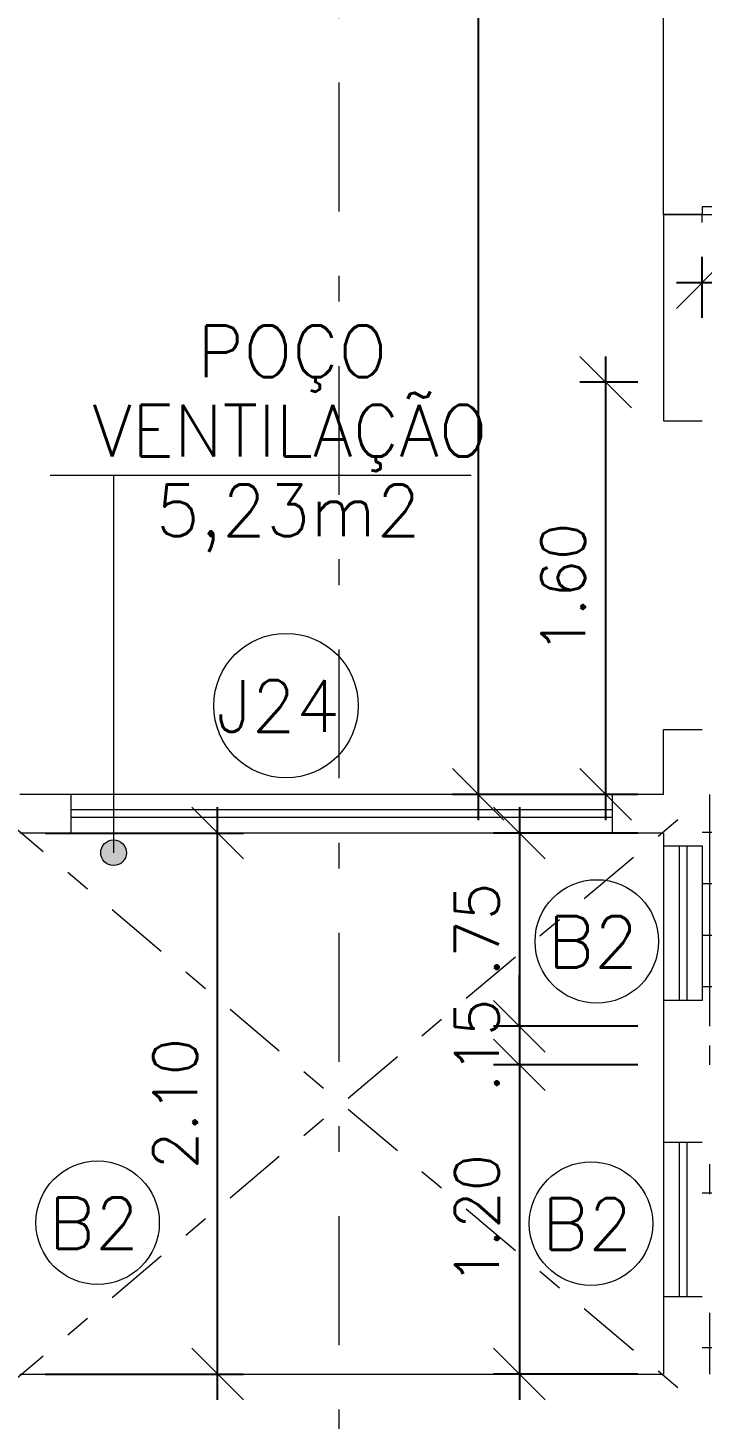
# Model space of a CAD drawing. Header units: millimetres. Extents: x 521 to 1055, y 261 to 520.
# Drawn here: x 537.85 to 540.46, y 287.04 to 292.44 of the extents above; entities that cross this region are included whole.
import ezdxf
from ezdxf.enums import TextEntityAlignment as Align

# ---------------------------------------------------------------- set-up
doc = ezdxf.new("R2010")
doc.units = ezdxf.units.MM
for name, pattern in [('CONTINU', [0]), ('DASHDOT', [1, 0.5, -0.25, 0, -0.25]), ('DASHDOTX2', [2, 1, -0.5, 0, -0.5])]:
    doc.linetypes.add(name, pattern=pattern)
doc.layers.add('0.1', color=8, linetype='Continuous', lineweight=13)
doc.styles.add('ROMANS', font='romans')
doc.styles.get("Standard").update_dxf_attribs({"font": 'romans.shx'})
doc.dimstyles.new('Fares Eng - 50', dxfattribs={"dimscale": 2, "dimtxt": 0.085, "dimasz": 0.1, "dimexe": 0.05, "dimexo": 0.05, "dimgap": 0.04, "dimtad": 1, "dimzin": 4, "dimdsep": 46, "dimtxsty": 'ROMANS', "dimblk1": 'OBLIQUE', "dimblk2": 'OBLIQUE', "dimsah": 1, "dimcen": 0.05, "dimdle": 0.05, "dimclrd": 8, "dimclre": 8, "dimclrt": 8, "dimaunit": 1, "dimadec": 0, "dimazin": 0, "dimtfac": 1, "dimtix": 1, "dimtmove": 2, "dimatfit": 0, "dimldrblk": 'OPEN90', "dimfxl": 1, "dimtolj": 1, "dimtzin": 0, "dimarcsym": 0})

# ---------------------------------------------------------------- blocks, each defined once
blk = doc.blocks.new('P80')
for points in [[(0, 0.8600000000001068), (0, 0.8300000000001057), (0.1499999999999986, 0.8300000000001057), (0.1499999999999986, 0.8600000000001068)], [(0, 0), (0, 0.03000000000000114), (0.1499999999999986, 0.03000000000000114), (0.1499999999999986, 0)]]:
    blk.add_lwpolyline(points)
blk.add_lwpolyline([(-0.8000000000000227, 0.06000000000008299), (0, 0.06000000000008299), (0, 0.03000000000000114), (-0.8000000000000227, 0.03000000000000114)], close=True)
at = {"color": 8}
blk.add_arc((-0.02513934576528032, 0.05553438521076377), 0.7748735220644332, 88.14081760279143, 179.6698012135025, dxfattribs=at)
blk = doc.blocks.new('_OBLIQUE')
at = {"color": 0, "linetype": 'ByBlock'}
blk.add_line((-0.5, -0.5), (0.5, 0.5), dxfattribs=at)
blk = doc.blocks.new('*D1688')
at = {"layer": '0.1', "color": 8, "lineweight": -2, "transparency": 16777216}
for p, q in [((538.5825751625352, 287.1144788319041), (538.5825751625352, 289.4144788319043)), ((537.9140388595019, 289.3144788319043), (538.6825751625353, 289.3144788319043)), ((537.914038859502, 287.2144788319041), (538.6825751625353, 287.2144788319041))]:
    blk.add_line(p, q, dxfattribs=at)
at = {"layer": 'DEFPOINTS', "color": 0, "lineweight": -2, "transparency": 16777216}
for p in [(537.8140388595019, 289.3144788319043), (538.5825751625352, 289.3144788319043), (537.814038859502, 287.2144788319041)]:
    blk.add_point(p, dxfattribs=at)
at = {"layer": '0.1', "color": 8, "lineweight": -2, "transparency": 16777216, "xscale": 0.2, "yscale": 0.2, "zscale": 0.2}
for p, rotation in [((538.5825751625352, 289.3144788319043), 90), ((538.5825751625352, 287.2144788319041), 270)]:
    blk.add_blockref('_OBLIQUE', p, dxfattribs=dict(at, rotation=rotation))
at = {"layer": '0.1', "color": 8, "transparency": 16777216, "insert": (538.4175751625352, 288.2644788319042), "char_height": 0.17, "attachment_point": 5, "rotation": 90, "style": 'ROMANS'}
blk.add_mtext('\\A1;2.10', dxfattribs=at)
blk = doc.blocks.new('_Open90')
at = {"color": 0, "linetype": 'ByBlock', "lineweight": -2}
for p, q in [((-0.5, 0.5), (0, 0)), ((0, 0), (-1, 0)), ((0, 0), (-0.5, -0.5))]:
    blk.add_line(p, q, dxfattribs=at)
blk = doc.blocks.new('*D1569')
at = {"layer": '0.1', "color": 8, "lineweight": -2, "transparency": 16777216}
for p, q in [((539.5940694024787, 312.6144788319041), (539.5940694024787, 289.3644788319042)), ((540.2140388595022, 312.5144788319041), (539.4940694024787, 312.5144788319041)), ((540.2140388595019, 289.4644788319042), (539.4940694024787, 289.4644788319042))]:
    blk.add_line(p, q, dxfattribs=at)
at = {"layer": 'DEFPOINTS', "color": 0, "lineweight": -2, "transparency": 16777216}
for p in [(540.3140388595023, 312.5144788319041), (539.5940694024787, 289.4644788319042), (540.3140388595019, 289.4644788319042)]:
    blk.add_point(p, dxfattribs=at)
at = {"layer": '0.1', "color": 8, "lineweight": -2, "transparency": 16777216, "xscale": 0.2, "yscale": 0.2, "zscale": 0.2}
for p, rotation in [((539.5940694024787, 312.5144788319041), 90), ((539.5940694024787, 289.4644788319042), 270)]:
    blk.add_blockref('_OBLIQUE', p, dxfattribs=dict(at, rotation=rotation))
at = {"layer": '0.1', "color": 8, "transparency": 16777216, "insert": (539.4290694024786, 301.4827113439864), "char_height": 0.17, "attachment_point": 5, "rotation": 90, "style": 'ROMANS'}
blk.add_mtext('\\A1;23.05', dxfattribs=at)
blk = doc.blocks.new('*D1764')
at = {"layer": '0.1', "color": 8, "linetype": 'CONTINU', "lineweight": -2, "transparency": 16777216}
for p, q in [((540.4640388595019, 291.3144788319043), (540.4640388595019, 291.5502808164081)), ((541.364038859502, 291.3144788319043), (541.364038859502, 291.5502808164081)), ((541.464038859502, 291.4502808164081), (540.3640388595019, 291.4502808164081))]:
    blk.add_line(p, q, dxfattribs=at)
at = {"layer": 'DEFPOINTS', "color": 0, "linetype": 'CONTINU', "lineweight": -2, "transparency": 16777216}
for p in [(540.4640388595019, 291.4502808164081), (540.4640388595019, 291.2144788319043), (541.364038859502, 291.2144788319043)]:
    blk.add_point(p, dxfattribs=at)
at = {"layer": '0.1', "color": 8, "linetype": 'CONTINU', "lineweight": -2, "transparency": 16777216, "xscale": 0.2, "yscale": 0.2, "zscale": 0.2, "rotation": 180}
blk.add_blockref('_OBLIQUE', (540.4640388595019, 291.4502808164081), dxfattribs=at)
at = {"layer": '0.1', "color": 8, "linetype": 'CONTINU', "lineweight": -2, "transparency": 16777216, "xscale": 0.2, "yscale": 0.2, "zscale": 0.2}
blk.add_blockref('_OBLIQUE', (541.364038859502, 291.4502808164081), dxfattribs=at)
at = {"layer": '0.1', "color": 8, "linetype": 'CONTINU', "transparency": 16777216, "insert": (540.9140388595019, 291.6152808164081), "char_height": 0.17, "attachment_point": 5, "style": 'ROMANS'}
blk.add_mtext('\\A1;.90', dxfattribs=at)
blk = doc.blocks.new('*D1767')
at = {"layer": '0.1', "color": 8, "lineweight": -2, "transparency": 16777216}
for p, q in [((540.0890399924158, 291.1644788319043), (540.0890399924158, 289.3644788319042)), ((540.214038859502, 291.0644788319042), (539.9890399924158, 291.0644788319042)), ((540.214038859502, 289.4644788319042), (539.9890399924158, 289.4644788319042))]:
    blk.add_line(p, q, dxfattribs=at)
at = {"layer": 'DEFPOINTS', "color": 0, "lineweight": -2, "transparency": 16777216}
for p in [(540.314038859502, 291.0644788319042), (540.0890399924158, 289.4644788319042), (540.314038859502, 289.4644788319042)]:
    blk.add_point(p, dxfattribs=at)
at = {"layer": '0.1', "color": 8, "lineweight": -2, "transparency": 16777216, "xscale": 0.2, "yscale": 0.2, "zscale": 0.2}
for p, rotation in [((540.0890399924158, 291.0644788319042), 90), ((540.0890399924158, 289.4644788319042), 270)]:
    blk.add_blockref('_OBLIQUE', p, dxfattribs=dict(at, rotation=rotation))
at = {"layer": '0.1', "color": 8, "transparency": 16777216, "insert": (539.9240399924157, 290.2644788319043), "char_height": 0.17, "attachment_point": 5, "rotation": 90, "style": 'ROMANS'}
blk.add_mtext('\\A1;1.60', dxfattribs=at)
blk = doc.blocks.new('*D1769')
at = {"layer": '0.1', "color": 8, "linetype": 'CONTINU', "lineweight": -2, "transparency": 16777216}
for p, q in [((539.754155670382, 289.4144788319043), (539.754155670382, 288.4644788319042)), ((540.2140388595019, 289.3144788319042), (539.654155670382, 289.3144788319042)), ((540.2140388595019, 288.5644788319042), (539.654155670382, 288.5644788319042))]:
    blk.add_line(p, q, dxfattribs=at)
at = {"layer": 'DEFPOINTS', "color": 0, "linetype": 'CONTINU', "lineweight": -2, "transparency": 16777216}
for p in [(540.3140388595019, 289.3144788319042), (539.754155670382, 288.5644788319042), (540.3140388595019, 288.5644788319042)]:
    blk.add_point(p, dxfattribs=at)
at = {"layer": '0.1', "color": 8, "linetype": 'CONTINU', "lineweight": -2, "transparency": 16777216, "xscale": 0.2, "yscale": 0.2, "zscale": 0.2}
for p, rotation in [((539.754155670382, 289.3144788319042), 90), ((539.754155670382, 288.5644788319042), 270)]:
    blk.add_blockref('_OBLIQUE', p, dxfattribs=dict(at, rotation=rotation))
at = {"layer": '0.1', "color": 8, "linetype": 'CONTINU', "transparency": 16777216, "insert": (539.589155670382, 288.9394788319043), "char_height": 0.17, "attachment_point": 5, "rotation": 90, "style": 'ROMANS'}
blk.add_mtext('\\A1;.75', dxfattribs=at)
blk = doc.blocks.new('*D1768')
at = {"layer": '0.1', "color": 8, "linetype": 'CONTINU', "lineweight": -2, "transparency": 16777216}
for p, q in [((539.754155670382, 288.5644788319042), (539.754155670382, 288.7644788319042)), ((540.2140388595019, 288.5644788319042), (539.654155670382, 288.5644788319042)), ((539.754155670382, 288.5644788319042), (539.754155670382, 288.4144788319043)), ((540.2140388595019, 288.4144788319043), (539.654155670382, 288.4144788319043)), ((539.754155670382, 288.4144788319043), (539.754155670382, 288.2144788319043))]:
    blk.add_line(p, q, dxfattribs=at)
at = {"layer": 'DEFPOINTS', "color": 0, "linetype": 'CONTINU', "lineweight": -2, "transparency": 16777216}
for p in [(540.3140388595019, 288.5644788319042), (539.754155670382, 288.4144788319043), (540.3140388595019, 288.4144788319043)]:
    blk.add_point(p, dxfattribs=at)
at = {"layer": '0.1', "color": 8, "linetype": 'CONTINU', "lineweight": -2, "transparency": 16777216, "xscale": 0.2, "yscale": 0.2, "zscale": 0.2}
for p, rotation in [((539.754155670382, 288.5644788319042), 270), ((539.754155670382, 288.4144788319043), 90)]:
    blk.add_blockref('_OBLIQUE', p, dxfattribs=dict(at, rotation=rotation))
at = {"layer": '0.1', "color": 8, "linetype": 'CONTINU', "transparency": 16777216, "insert": (539.589155670382, 288.4894788319043), "char_height": 0.17, "attachment_point": 5, "rotation": 90, "style": 'ROMANS'}
blk.add_mtext('\\A1;.15', dxfattribs=at)
blk = doc.blocks.new('*D1770')
at = {"layer": '0.1', "color": 8, "linetype": 'CONTINU', "lineweight": -2, "transparency": 16777216}
for p, q in [((539.754155670382, 288.5144788319043), (539.754155670382, 287.1144788319044)), ((540.2140388595019, 288.4144788319043), (539.654155670382, 288.4144788319043)), ((540.2140388595019, 287.2144788319044), (539.654155670382, 287.2144788319044))]:
    blk.add_line(p, q, dxfattribs=at)
at = {"layer": 'DEFPOINTS', "color": 0, "linetype": 'CONTINU', "lineweight": -2, "transparency": 16777216}
for p in [(540.3140388595019, 288.4144788319043), (539.754155670382, 287.2144788319044), (540.3140388595019, 287.2144788319044)]:
    blk.add_point(p, dxfattribs=at)
at = {"layer": '0.1', "color": 8, "linetype": 'CONTINU', "lineweight": -2, "transparency": 16777216, "xscale": 0.2, "yscale": 0.2, "zscale": 0.2}
for p, rotation in [((539.754155670382, 288.4144788319043), 90), ((539.754155670382, 287.2144788319044), 270)]:
    blk.add_blockref('_OBLIQUE', p, dxfattribs=dict(at, rotation=rotation))
at = {"layer": '0.1', "color": 8, "linetype": 'CONTINU', "transparency": 16777216, "insert": (539.589155670382, 287.8144788319044), "char_height": 0.17, "attachment_point": 5, "rotation": 90, "style": 'ROMANS'}
blk.add_mtext('\\A1;1.20', dxfattribs=at)
blk = doc.blocks.new('ÁREA')
for p in [(4.97462945148186e-05, 0.003761569252461072), (0, 0)]:
    blk.add_attdef('COMPARTIMENTO', text='', height=0.0025).set_placement(p, align=Align.CENTER)
at = {"color": 1}
for p in [(-4.97462945148186e-05, -0.003761569252461072), (-9.94925890296372e-05, -0.007523138504922144)]:
    blk.add_attdef('ÁREA', text='', height=0.002, dxfattribs=at).set_placement(p, align=Align.CENTER)

msp = doc.modelspace()

# ---------------------------------------------------------------- hatches: boundary and pattern name
at = {"layer": '0.1', "linetype": 'CONTINU'}
h = msp.add_hatch(dxfattribs=at)
h.set_pattern_fill('_USER', color=8, scale=0.2, style=0, double=1, pattern_type=0)
h.set_pattern_definition([(0, (-337.1069757534395, -87.28200950754331), (0, 0.2), []), (90, (-337.1069757534395, -87.28200950754331), (-0.2, 1.224606353822377e-17), [])])
h.paths.add_polyline_path([(543.1916691962418, 289.013975074073, -0.0242939793170029), (543.1786543855163, 289.0439368002839, 0.001621146171441469), (543.1794318207482, 289.0418989407892, -0.08407049104028204), (543.1705585558806, 289.0856835186767, -0.0080508827246146), (543.170031972005, 289.1183848858559), (543.170031972005, 289.1200852064218), (543.170031972005, 289.1217855269872, -0.008050882724628144), (543.1705585558805, 289.1544868941665, -0.08407049104032517), (543.1794318207482, 289.198271472054, -0.02267194022915395), (543.1916691962399, 289.2261953387671, -0.02792695871141149), (543.2061709244849, 289.2518668513936, -0.1445233165132394), (543.2710388595021, 289.303085206422, -0.3480502846416239), (543.4610388595021, 289.2400852064214, -0.1628160447217024), (543.4640388595019, 289.2315852064153), (543.464038859502, 289.4644788319043), (541.5140388595019, 289.4644788319043), (541.514038859502, 289.3644788319043), (541.3640388595021, 289.3644788319043), (541.3640388595021, 289.4644788319042), (541.2640388595015, 289.4644788319043, -0.4014455578218957), (540.5940388595011, 288.7644788319043), (540.5640388595014, 288.7644788319043), (540.5640388595016, 289.4644788319043), (540.5340388595015, 289.4644788319043), (540.4640388595014, 289.4644788319042), (540.4640388595013, 289.2644788319039), (540.4640388595009, 288.664478831904), (540.4640388595009, 288.5644788319042), (540.5640388595021, 288.5644788319042), (540.5640388595021, 288.4144788319043), (540.4640388595011, 288.4144788319043), (540.4640388595011, 288.0325717317581), (540.4640388595016, 287.5144788319041), (540.4640388595011, 287.4551084754265), (540.4640388595011, 287.2144788319043), (541.3640388595021, 287.2144788319043), (541.3640388595019, 288.4144788319043), (541.1640388595023, 288.4144788319043), (541.164038859502, 288.5644788319042), (541.364038859502, 288.5644788319042), (541.514038859502, 288.5644788319042), (541.8140388595019, 288.5644788319042), (542.0906883003648, 288.5644788319042, -0.0784643861533886), (542.1654420921303, 288.5644788319042), (542.4140388595019, 288.5644788319042), (542.8140388595018, 288.5644788319041), (543.0984722692158, 288.5644788319041, -0.07846438615411348), (543.173226060982, 288.5644788319042), (543.4140388595019, 288.5644788319042), (543.4640388595019, 288.564478831904), (543.4640388595019, 289.0085852064207, -0.1628160445962458), (543.4610388595017, 289.0000852064217, -0.3480502846434532), (543.2710388595005, 288.9370852064224, -0.1445233165125501), (543.2061709244841, 288.9883035614512, -0.02792695870628837)])
h.paths.add_polyline_path([(541.3640388595018, 288.5644788319042), (541.1640388595022, 288.5644788319042), (541.1640388595023, 288.4144788319043), (541.3640388595019, 288.4144788319043)], flags=16)
h.paths.add_polyline_path([(541.464038859502, 288.4144788319043), (541.364038859502, 288.4144788319043), (541.3640388595021, 287.2144788319043), (541.464038859502, 287.2144788319043)])
edge = h.paths.add_edge_path(flags=16)
edge.add_arc((540.6043199121522, 288.2614125541701), 0.01977531766275002, 0, 360)
edge = h.paths.add_edge_path(flags=16)
edge.add_arc((540.6043199121522, 287.6839492978385), 0.01977531766275002, 0, 360)
edge = h.paths.add_edge_path()
edge.add_line((540.6740423430002, 288.0117782705487), (540.4640388595011, 288.0325717317581))
edge.add_line((540.4640388595011, 288.0325717317581), (540.4640388595011, 288.4873864766636))
edge.add_line((540.4640388595011, 288.4873864766636), (540.6740423430002, 288.508179937873))
edge.add_arc((540.6740423430002, 288.3918547567182), 0.1163251811548207, 58.612702836134986, 90, ccw=False)
edge.add_arc((540.6356782139267, 288.328972878812), 0.1899861407506768, 34.173727244966926, 58.612702836156586, ccw=False)
edge.add_arc((540.5748949375611, 288.2877053388897), 0.2634546138324446, 15.70713381772498, 34.173727245057194, ccw=False)
edge.add_arc((540.4787949441017, 288.2606799378736), 0.3632823707089318, -8.969891496235505e-11, 15.707133817516421, ccw=False)
edge.add_arc((540.4787949441019, 288.2606799378725), 0.3632823707087027, -15.707133817526085, 8.958522812463343e-11, ccw=False)
edge.add_arc((540.5748949375612, 288.2336545368564), 0.2634546138323303, 325.82627275493917, 344.29286618228025, ccw=False)
edge.add_arc((540.6356782139267, 288.1923869969341), 0.189986140750635, 301.3872971638523, 325.8262727550473, ccw=False)
edge.add_arc((540.6740423430002, 288.129505119028), 0.1163251811548238, 270, 301.387297163865, ccw=False)
edge.add_line((540.6740423430002, 287.4343150142171), (540.4640388595011, 287.4551084754265))
edge.add_line((540.4640388595011, 287.4551084754265), (540.4640388595011, 287.909923220332))
edge.add_line((540.4640388595011, 287.909923220332), (540.6740423430002, 287.9307166815414))
edge.add_arc((540.6740423430002, 287.8143915003866), 0.1163251811548207, 58.612702836134986, 90, ccw=False)
edge.add_arc((540.6356782139267, 287.7515096224804), 0.1899861407506768, 34.173727244966926, 58.612702836156586, ccw=False)
edge.add_arc((540.5748949375611, 287.7102420825581), 0.2634546138324446, 15.70713381772498, 34.173727245057194, ccw=False)
edge.add_arc((540.4787949441017, 287.683216681542), 0.3632823707089318, -8.969891496235505e-11, 15.707133817516421, ccw=False)
edge.add_arc((540.4787949441019, 287.6832166815409), 0.3632823707087027, -15.707133817526085, 8.958522812463343e-11, ccw=False)
edge.add_arc((540.5748949375612, 287.6561912805248), 0.2634546138323303, 325.82627275493917, 344.29286618228025, ccw=False)
edge.add_arc((540.6356782139267, 287.6149237406025), 0.189986140750635, 301.3872971638523, 325.8262727550473, ccw=False)
edge.add_arc((540.6740423430002, 287.5520418626963), 0.1163251811548238, 270, 301.387297163865, ccw=False)
h.paths.add_polyline_path([(541.4402537699527, 288.6455111790201), (542.8354918651909, 288.6455111790201), (542.8354918651909, 289.0026540361629), (541.4402537699527, 289.0026540361629)], flags=24)
h.paths.add_polyline_path([(541.7070056568408, 288.9685850867623), (542.5820056568408, 288.9685850867623), (542.5820056568408, 289.3435850867623), (541.7070056568408, 289.3435850867623)], flags=24)
msp.add_hatch(color=8, dxfattribs=at).paths.add_polyline_path([(538.2282303155304, 289.2380630043767, 1), (538.1285526083683, 289.2380630043767, 1)])

# ---------------------------------------------------------------- linework, layer by layer
at = {"layer": '0.1', "color": 8, "linetype": 'DASHDOTX2', "ltscale": 0.5}
msp.add_line((539.0532378008612, 337.3269098554576), (539.0532378008612, 284.4054555021144), dxfattribs=at)
at = {"layer": '0.1', "color": 8, "linetype": 'CONTINU'}
for p, q in [((540.3140388595015, 291.7144788319041), (540.3140388595015, 292.5144788319042)), ((539.5674517987884, 290.7016220070445), (537.9325908982262, 290.7016220070445)), ((538.1783914619493, 290.7016220070445), (538.1783914619493, 289.2380630043767)), ((540.1140388595019, 289.4644788319042), (538.0140388595022, 289.4644788319058)), ((540.1140388595019, 289.4044788319042), (538.0140388595022, 289.4044788319058)), ((540.1140388595019, 289.3744788319042), (538.0140388595021, 289.3744788319042)), ((540.1140388595019, 289.3144788319042), (538.0140388595021, 289.3144788319042)), ((540.3140388594996, 289.264478831904), (540.3140388594992, 288.6644788319041)), ((540.3740388594995, 289.264478831904), (540.3740388594993, 288.6644788319041)), ((540.4040388595008, 289.2644788319039), (540.4040388595008, 288.664478831904)), ((540.4640388595005, 289.2644788319039), (540.4640388595009, 288.664478831904)), ((540.3140388595003, 288.114478831904), (540.3140388594999, 287.5144788319042)), ((540.3740388595002, 288.114478831904), (540.3740388594999, 287.5144788319042)), ((540.4040388595015, 288.1144788319039), (540.4040388595015, 287.5144788319041))]:
    msp.add_line(p, q, dxfattribs=at)
at = {"layer": '0.1', "color": 7}
for p, q in [((540.3140388595015, 291.7144788319041), (540.4640388595014, 291.7144788319042)), ((540.3140388595021, 291.7144788319041), (540.314038859502, 290.9144788319043)), ((540.314038859502, 290.9144788319043), (540.4640388595014, 290.9144788319043)), ((540.4640388595016, 289.7144788319044), (540.3140388595019, 289.7144788319044)), ((540.3140388595019, 289.4644788319042), (540.314038859502, 289.7144788319044)), ((538.0140388595021, 289.4644788319043), (537.8140388595019, 289.4644788319043)), ((538.0140388595021, 289.3144788319042), (538.0140388595022, 289.4644788319042)), ((540.3140388595019, 289.4644788319042), (540.1140388595021, 289.4644788319042)), ((540.1140388595019, 289.4644788319042), (540.1140388595019, 289.3144788319043)), ((538.0140388595021, 289.3144788319043), (537.8140388595019, 289.3144788319043)), ((540.3140388595019, 289.3144788319042), (540.1140388595021, 289.3144788319042)), ((540.3140388595019, 289.3144788319043), (540.3140388595019, 289.2644788319039)), ((540.3140388595009, 289.2644788319039), (540.464038859501, 289.2644788319039)), ((540.4640388595008, 288.664478831904), (540.3140388595009, 288.6644788319039)), ((540.3140388595019, 288.6644788319039), (540.314038859502, 288.1144788319039)), ((540.3140388595011, 288.1144788319039), (540.464038859501, 288.1144788319039)), ((540.4640388595008, 287.5144788319039), (540.314038859501, 287.5144788319039)), ((540.3140388595019, 287.514478831904), (540.3140388595019, 287.2144788319042)), ((537.814038859502, 287.2144788319041), (540.3140388595019, 287.2144788319041))]:
    msp.add_line(p, q, dxfattribs=at)
at = {"layer": '0.1', "color": 8, "linetype": 'DASHDOT', "ltscale": 0.5}
for p, q in [((537.7140388595019, 289.4044788319043), (540.4140388595019, 287.1244788319044)), ((537.7140388595019, 287.1244788319042), (540.4140388595018, 289.4044788319043))]:
    msp.add_line(p, q, dxfattribs=at)
at = {"layer": '0.1', "color": 8}
for centre, radius in [((538.8480401654925, 289.8088154401092), 0.2803832862131297), ((540.0546117070573, 288.8937177141365), 0.2396438343701963), ((538.1164411871102, 287.8018712061923), 0.2396438343701963), ((540.0322386902515, 287.7984530574292), 0.2396438343701963)]:
    msp.add_circle(centre, radius, dxfattribs=at)
at = {"layer": '0.1', "color": 8, "linetype": 'CONTINU'}
msp.add_circle((538.1783914619493, 289.2380630043767), 0.04983885358103635, dxfattribs=at)

# ---------------------------------------------------------------- block references
at = {"layer": '0.1', "color": 8, "xscale": -1}
msp.add_blockref('P80', (540.4640388595019, 291.6844788319041), dxfattribs=at)
at = {"layer": '0.1', "color": 8}
ref = msp.add_blockref('ÁREA', (538.8696994630417, 291.0636232423426), dxfattribs=dict(at, xscale=133.3333333333333, yscale=133.3333333333333, zscale=133.3333333333333))
ref.add_attrib('COMPARTIMENTO', 'POÇO', dxfattribs={"layer": '0', "color": 1, "height": 0.2}).set_placement((538.8721121976686, 291.0841213765883), align=Align.CENTER)
ref.add_attrib('ÁREA', 'VENTILAÇÃO', dxfattribs={"layer": '0', "color": 1, "height": 0.2}).set_placement((538.8630666237726, 290.7756683822195), align=Align.CENTER)
ref.add_attrib('ÁREA', '5,23m2', dxfattribs={"layer": '0', "color": 1, "height": 0.2}).set_placement((538.8564337845047, 290.4668944212095), align=Align.CENTER)

# ---------------------------------------------------------------- texts
for s, p in [('J24', (538.5772486169998, 289.7073031002409)), ('B2', (539.8640034995856, 288.7922053742682)), ('B2', (537.9258329796385, 287.700358866324)), ('B2', (539.8416304827797, 287.6969407175609))]:
    msp.add_text(s, height=0.2, dxfattribs=at).set_placement(p)

# ---------------------------------------------------------------- dimensions: what is measured, and where the dimension line sits
at = {"layer": '0.1', "color": 7}
dim = msp.add_linear_dim(base=(539.5940694024787, 289.4644788319042), p1=(540.3140388595023, 312.5144788319041), p2=(540.3140388595019, 289.4644788319042), angle=90, dimstyle='Fares Eng - 50', dxfattribs=at)
dim.commit()
dim.dimension.update_dxf_attribs({"geometry": '*D1569', "text_midpoint": (539.4290694024786, 301.4827113439864), "dimtype": 160})
at = {"layer": '0.1', "color": 8, "linetype": 'CONTINU'}
dim = msp.add_linear_dim(base=(540.4640388595019, 291.4502808164081), p1=(541.364038859502, 291.2144788319043), p2=(540.4640388595019, 291.2144788319043), dimstyle='Fares Eng - 50', dxfattribs=at)
dim.commit()
dim.dimension.update_dxf_attribs({"geometry": '*D1764', "text_midpoint": (540.9140388595019, 291.6152808164081)})
at = {"layer": '0.1', "color": 7}
for base, p1, p2, picture, middle in [((540.0890399924158, 289.4644788319042), (540.314038859502, 291.0644788319042), (540.314038859502, 289.4644788319042), '*D1767', (539.9240399924157, 290.2644788319043)), ((538.5825751625352, 289.3144788319043), (537.814038859502, 287.2144788319041), (537.8140388595019, 289.3144788319043), '*D1688', (538.4175751625352, 288.2644788319042))]:
    dim = msp.add_linear_dim(base=base, p1=p1, p2=p2, angle=90, dimstyle='Fares Eng - 50', dxfattribs=at)
    dim.commit()
    dim.dimension.update_dxf_attribs({"geometry": picture, "text_midpoint": middle})
at = {"layer": '0.1', "color": 8, "linetype": 'CONTINU'}
for base, p1, p2, picture, middle in [((539.754155670382, 288.5644788319042), (540.3140388595019, 289.3144788319042), (540.3140388595019, 288.5644788319042), '*D1769', (539.589155670382, 288.9394788319043)), ((539.754155670382, 288.4144788319043), (540.3140388595019, 288.5644788319042), (540.3140388595019, 288.4144788319043), '*D1768', (539.589155670382, 288.4894788319043)), ((539.754155670382, 287.2144788319044), (540.3140388595019, 288.4144788319043), (540.3140388595019, 287.2144788319044), '*D1770', (539.589155670382, 287.8144788319044))]:
    dim = msp.add_linear_dim(base=base, p1=p1, p2=p2, angle=90, dimstyle='Fares Eng - 50', dxfattribs=at)
    dim.commit()
    dim.dimension.update_dxf_attribs({"geometry": picture, "text_midpoint": middle})

doc.saveas('drawing.dxf')
